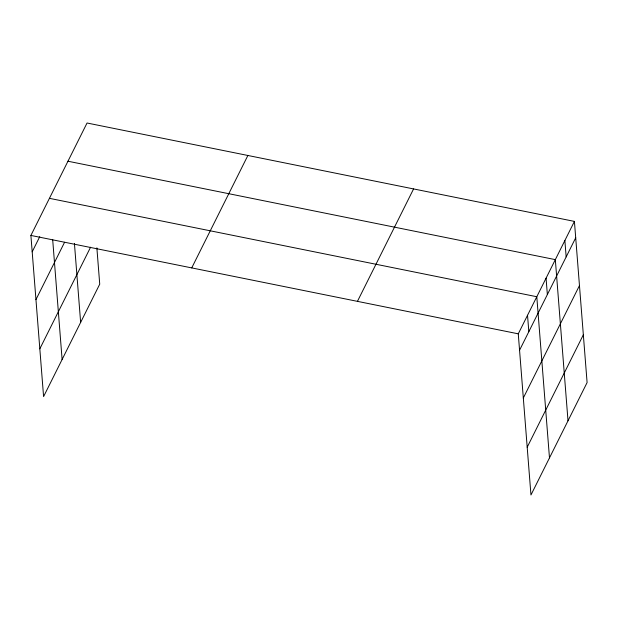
<?xml version="1.0" encoding="UTF-8"?>
<svg xmlns="http://www.w3.org/2000/svg" width="618" height="618" viewBox="0 0 618 618"><rect width="100%" height="100%" fill="white"/><g stroke="black" fill="none" stroke-linecap="round" stroke-linejoin="round"><path stroke-width="0.93" d="M96.871 247.857L99.73 284.172L43.584 396.601L30.9 235.435L87.045 123.005L574.416 221.399L587.1 382.565L530.955 494.995L518.27 333.828L574.416 221.399M32.19 251.82L39.768 236.64M35.952 299.599L64.581 242.256M39.822 348.822L90.576 247.2M191.734 267.903L247.88 155.473M357.436 301.36L413.581 188.93M519.56 350.221L575.706 237.791M523.322 397.992L579.468 285.562M527.193 447.216L583.338 334.794M67.957 161.228L555.327 259.63L568.012 420.796M49.425 198.332L536.795 296.725L549.479 457.892M30.9 235.435L518.27 333.828M564.867 240.51L566.158 256.903M546.065 278.177L547.355 294.562M527.533 315.28L528.823 331.665M74.423 243.384L80.641 322.395M52.677 239.56L62.109 359.498"/></g></svg>
